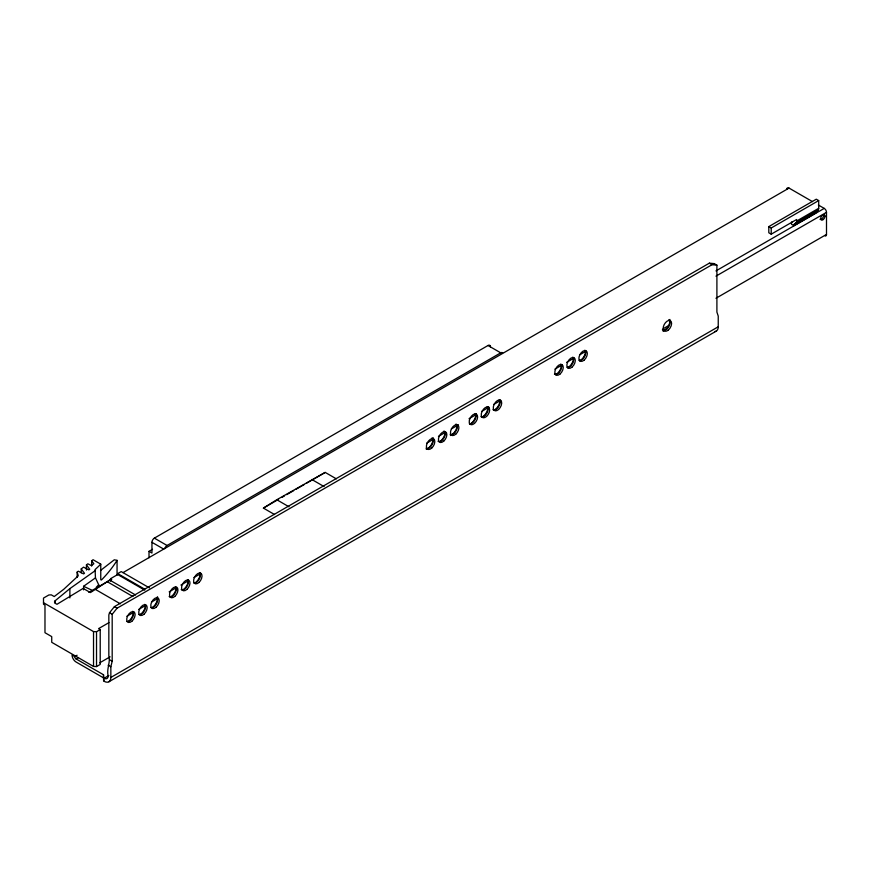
<?xml version="1.0" encoding="UTF-8"?>
<svg xmlns="http://www.w3.org/2000/svg" width="870" height="870" viewBox="0 0 870 870"><rect width="100%" height="100%" fill="white"/><g stroke="black" fill="none" stroke-linecap="round" stroke-linejoin="round"><path stroke-width="1.3" d="M91.665 566.011L91.665 560.824L93.079 559.725L100.768 564.162L100.757 579.159A1.849 0.75 -71.7 0 0 100.833 579.681A1.99 0.805 -72.3 0 0 101.54 579.877L101.725 579.714A219.479 126.715 0 0 0 117.058 560.356L114.296 559.791L100.55 570.459M110.512 581.106L110.577 578.659L117.711 574.537L144.757 590.143M792.178 221.632A4.35 2.512 60 0 0 791.482 223.481L791.482 224.253L793.886 225.645L793.984 224.525L795.93 222.894L818.007 210.148A4.35 2.512 60 0 0 818.703 208.3L818.703 200.578L816.299 199.186L768.808 226.602L768.808 232.79L771.211 234.182L796.637 219.501L796.637 221.045A4.35 2.512 60 0 1 795.93 222.894M793.886 225.645L815.962 212.9L816.06 211.78L818.007 210.148M103.606 677.904L103.508 674.761L76.06 658.916A1.892 1.087 60 0 1 74.722 656.6L72.047 655.056A5.677 3.273 60 0 0 76.06 662.005L104.161 678.23A5.677 3.273 60 0 0 108.174 675.903C106.314 669.052 110.718 662.32 108.837 655.752L108.837 614.959L109.511 612.741L114.405 606.651L709.333 263.175L714.226 263.61L716.902 265.154L716.902 312.091L718.239 316.071L718.239 326.783A9.461 5.459 60 0 1 714.585 331.557M103.508 677.85L104.161 681.319A9.461 5.459 60 0 0 110.849 677.447L110.849 666.746L112.186 661.233L112.186 614.285L117.08 608.195L712.008 264.719L716.902 265.154M96.244 587.315L98.669 584.749L95.472 577.865L95.058 569.578A219.479 126.715 0 0 0 100.768 564.162M55.201 603.16L55.201 600.724L69.883 588.62L95.472 570.481M77.158 577.354L77.158 572.09L78.311 571.188L83.629 573.917L84.477 573.265L81.236 568.926L83.531 567.142L88.849 569.872L89.697 569.219L86.445 564.88L87.837 563.803L91.383 565.62L93.829 563.727L91.665 560.824M83.596 589.882L83.596 586.282L95.472 577.865M55.201 600.724A3.784 2.186 0 0 0 55.626 603.53L56.963 604.302L83.15 588.403L90.404 592.59L109.729 580.072L135.579 594.993M274.55 514.529L263.403 508.102L276.78 499.739L325.206 472.41L336.353 478.848M149.009 557.79L149.009 551.352L151.945 553.048L151.945 542.314A3.404 1.968 -60 0 1 154.36 538.138L488.016 345.499A3.404 1.968 -60 0 1 490.169 345.781M149.009 551.352L152.533 549.307M117.711 574.537L117.711 573.613L121.213 571.59L149.433 587.881M165.115 547.752A3.404 1.968 -60 0 1 167.062 545.479L500.728 352.839A3.404 1.968 -60 0 1 502.675 352.861M88.849 592.339L111.208 579.431M122.974 572.634L789.036 188.083L812.493 201.623M263.403 508.102L278.563 499.347M282.054 497.325L284.392 495.976M286.719 494.628L293.723 490.593M296.05 489.244L304.217 484.536M306.544 483.187L325.206 472.41M768.808 226.602L771.211 227.994L818.703 200.578M796.637 221.045L818.703 208.3M794.038 224.471L816.114 211.725M793.886 224.873L815.962 212.128M715.956 270.907L824.227 208.398A3.219 1.86 60 0 1 826.5 212.334L826.5 234.432A3.219 1.86 60 0 1 825.26 236.064M108.957 622.637L98.571 628.629L100.213 629.575L100.213 664.441L96.526 666.561L93.525 666.453L51.732 642.321L51.732 636.612L44.979 632.718L44.979 605.107L43.5 604.248L43.5 598.071L48.85 594.982L51.308 594.862L54.223 596.537L63.684 589.338L78.278 575.82L77.158 572.09M43.5 602.703L93.525 631.587L96.526 631.707L100.213 629.575M126.835 616.286L133.893 612.208M138.602 609.489L145.649 605.422M151.532 602.029L157.416 598.636M169.171 591.839L176.229 587.772M180.927 585.053L187.985 580.986M193.869 577.582L200.916 573.515M426.691 443.167L433.749 439.089M438.447 436.37L445.505 432.303M451.389 428.91L458.446 424.832M469.028 418.72L476.086 414.653M481.958 411.26L489.016 407.182M493.714 404.463L500.772 400.396M554.864 369.163L561.922 365.096M566.62 362.377L573.678 358.299M579.561 354.906L585.445 351.513M715.966 276.149L826.5 212.334M74.722 656.6L77.082 655.24M76.06 658.916L78.42 657.557M663.049 328.806L668.932 325.413M715.966 298.258L826.5 234.432M663.516 330.567L666.986 328.555M99.724 662.82L110.109 656.828M104.161 678.23L108.87 675.511M110.849 677.447L718.239 326.783M108.891 681.786L716.282 331.111M83.596 586.282L91.828 590.164M818.365 205.016L824.227 208.398M823.629 215.39L824.967 216.162M709.333 263.175L712.008 264.719M488.016 345.499L500.728 352.839M311.83 479.5L324.097 486.58M276.78 499.739L289.036 506.818M154.36 538.138L167.062 545.479M151.945 542.314L163.506 548.981M117.711 573.613L144.757 589.218M110.577 578.659L111.784 579.344L109.729 580.072M107.064 581.606L132.903 596.526M95.656 589.566L120.321 603.802M114.405 606.651L117.08 608.195M109.511 612.741L112.186 614.285M109.511 659.688L112.186 661.233M108.174 665.202L110.849 666.746M771.211 227.994L771.211 234.182M714.226 263.61L714.226 264.273M117.058 560.356L117.058 575.026M103.508 674.761L103.606 680.992M98.669 584.749L98.669 587.152M96.526 631.707L96.526 666.561M93.525 631.587L93.525 666.453M86.445 564.88L86.445 570.057M81.236 568.926L81.236 572.808M69.883 588.62L69.883 597.897M431.977 437.936A5.96 3.436 -60 0 1 431.977 444.82A5.96 3.436 -60 0 1 426.017 448.267M433.129 437.632A8.417 4.861 -60 0 1 426.322 449.431M444.015 430.987A5.96 3.436 -60 0 1 444.439 437.044A5.96 3.436 -60 0 1 439.122 441.59M438.556 441.514A5.96 3.436 -60 0 1 438.056 441.308M445.244 431.705A8.417 4.861 -60 0 1 440.231 441.394M433.63 440.535A8.417 4.861 -60 0 1 433.336 438.589M132.719 611.295A5.96 3.436 -60 0 1 132.294 617.841A5.96 3.436 -60 0 1 126.835 621.485M156.807 597.385A5.96 3.436 -60 0 1 156.372 603.943A5.96 3.436 -60 0 1 150.912 607.586M144.757 604.346A5.96 3.436 -60 0 1 144.333 610.892A5.96 3.436 -60 0 1 138.874 614.535M199.611 572.678A5.96 3.436 -60 0 1 199.186 579.224A5.96 3.436 -60 0 1 193.727 582.867M187.92 580.072A5.96 3.436 -60 0 1 186.637 586.956A5.96 3.436 -60 0 1 181.188 589.61M175.881 587.032A5.96 3.436 -60 0 1 174.598 593.916A5.96 3.436 -60 0 1 169.139 596.57M456.054 424.038A5.96 3.436 -60 0 1 456.054 430.922A5.96 3.436 -60 0 1 450.094 434.358M188.377 580.007A8.417 4.861 -60 0 1 182.428 590.328M177.121 589.632A8.417 4.861 -60 0 1 176.545 587.924M457.294 424.756A8.417 4.861 -60 0 1 450.399 435.522M446.027 434.38A8.417 4.861 -60 0 1 445.386 431.629M499.293 399.656A5.96 3.436 -60 0 1 498.619 406.605A5.96 3.436 -60 0 1 492.909 409.639M487.254 406.605A5.96 3.436 -60 0 1 486.58 413.554A5.96 3.436 -60 0 1 480.871 416.599M475.216 413.554A5.96 3.436 -60 0 1 474.781 420.101A5.96 3.436 -60 0 1 469.332 423.755M488.059 406.997A8.417 4.861 -60 0 1 482.11 417.306M476.227 414.903A8.417 4.861 -60 0 1 476.151 413.87M500.098 400.037A8.417 4.861 -60 0 1 494.149 410.357M488.483 408.867A8.417 4.861 -60 0 1 488.19 406.91M584.923 350.219A5.96 3.436 -60 0 1 584.488 356.765A5.96 3.436 -60 0 1 579.029 360.419M572.873 357.168A5.96 3.436 -60 0 1 572.449 363.725A5.96 3.436 -60 0 1 566.99 367.368M560.835 364.128A5.96 3.436 -60 0 1 560.16 371.066A5.96 3.436 -60 0 1 554.451 374.111M668.78 319.758A5.96 3.436 -60 0 1 668.997 326.239A5.96 3.436 -60 0 1 663.321 330.296M662.82 330.089A5.96 3.436 -60 0 1 662.385 329.752M573.678 357.559A8.417 4.861 -60 0 1 567.729 367.869M562.063 366.39A8.417 4.861 -60 0 1 561.846 365.465M669.933 319.453A8.417 4.861 -60 0 1 663.125 331.252M157.535 596.744A8.417 4.861 -60 0 1 152.587 607.467M145.562 604.726A8.417 4.861 -60 0 1 140.548 614.416M133.523 611.686A8.417 4.861 -60 0 1 128.499 621.376M561.639 364.508A8.417 4.861 -60 0 1 555.691 374.818M585.727 350.61A8.417 4.861 -60 0 1 579.768 360.919M476.02 413.946A8.417 4.861 -60 0 1 470.061 424.255M176.262 588.076A8.417 4.861 -60 0 1 170.379 597.277M200.415 573.058A8.417 4.861 -60 0 1 194.467 583.368M490.31 346.097A3.404 1.968 -60 0 1 490.43 346.891M164.778 548.72A3.404 1.968 -60 0 1 164.919 548.231M786.763 189.399A3.219 1.86 60 0 1 786.871 188.649M787.013 188.344A3.219 1.86 60 0 1 789.036 188.083M823.596 215.793A3.023 1.751 -60 0 1 822.139 218.598A3.023 1.751 -60 0 1 819.964 219.251M132.012 621.115A5.96 3.436 -60 0 0 133.893 611.893A5.96 3.436 -60 0 0 126.846 618.135A5.96 3.436 -60 0 0 132.012 621.115M144.05 614.166A5.96 3.436 -60 0 0 145.932 604.933A5.96 3.436 -60 0 0 138.885 611.186A5.96 3.436 -60 0 0 144.05 614.166M198.904 582.498A5.96 3.436 -60 0 0 200.785 573.265A5.96 3.436 -60 0 0 193.738 579.518A5.96 3.436 -60 0 0 198.904 582.498M186.854 589.447A5.96 3.436 -60 0 0 188.746 580.214A5.96 3.436 -60 0 0 181.7 586.467A5.96 3.436 -60 0 0 186.854 589.447M174.816 596.407A5.96 3.436 -60 0 0 176.708 587.174A5.96 3.436 -60 0 0 169.661 593.427A5.96 3.436 -60 0 0 174.816 596.407M455.771 434.195A5.96 3.436 -60 0 0 457.663 424.962A5.96 3.436 -60 0 0 450.606 431.215A5.96 3.436 -60 0 0 455.771 434.195M443.733 441.144A5.96 3.436 -60 0 0 445.614 431.911A5.96 3.436 -60 0 0 438.567 438.165A5.96 3.436 -60 0 0 443.733 441.144M431.694 448.104A5.96 3.436 -60 0 0 433.575 438.871A5.96 3.436 -60 0 0 426.528 445.125A5.96 3.436 -60 0 0 431.694 448.104M486.537 416.436A5.96 3.436 -60 0 0 488.429 407.203A5.96 3.436 -60 0 0 481.382 413.457A5.96 3.436 -60 0 0 486.537 416.436M498.586 409.476A5.96 3.436 -60 0 0 500.467 400.243A5.96 3.436 -60 0 0 493.421 406.497A5.96 3.436 -60 0 0 498.586 409.476M474.498 423.385A5.96 3.436 -60 0 0 476.39 414.153A5.96 3.436 -60 0 0 469.343 420.406A5.96 3.436 -60 0 0 474.498 423.385M584.205 360.049A5.96 3.436 -60 0 0 586.097 350.817A5.96 3.436 -60 0 0 579.039 357.07A5.96 3.436 -60 0 0 584.205 360.049M572.166 366.999A5.96 3.436 -60 0 0 574.059 357.766A5.96 3.436 -60 0 0 567.001 364.019A5.96 3.436 -60 0 0 572.166 366.999M560.128 373.948A5.96 3.436 -60 0 0 562.009 364.715A5.96 3.436 -60 0 0 554.962 370.968A5.96 3.436 -60 0 0 560.128 373.948M668.486 329.926A5.96 3.436 -60 0 0 670.379 320.693A5.96 3.436 -60 0 0 663.332 326.946A5.96 3.436 -60 0 0 668.486 329.926M156.089 607.216A5.96 3.436 -60 0 0 157.981 597.984A5.96 3.436 -60 0 0 150.923 604.237A5.96 3.436 -60 0 0 156.089 607.216M823.379 219.468A3.023 1.751 -60 0 0 824.336 214.77A3.023 1.751 -60 0 0 820.758 217.946A3.023 1.751 -60 0 0 823.379 219.468"/></g></svg>
